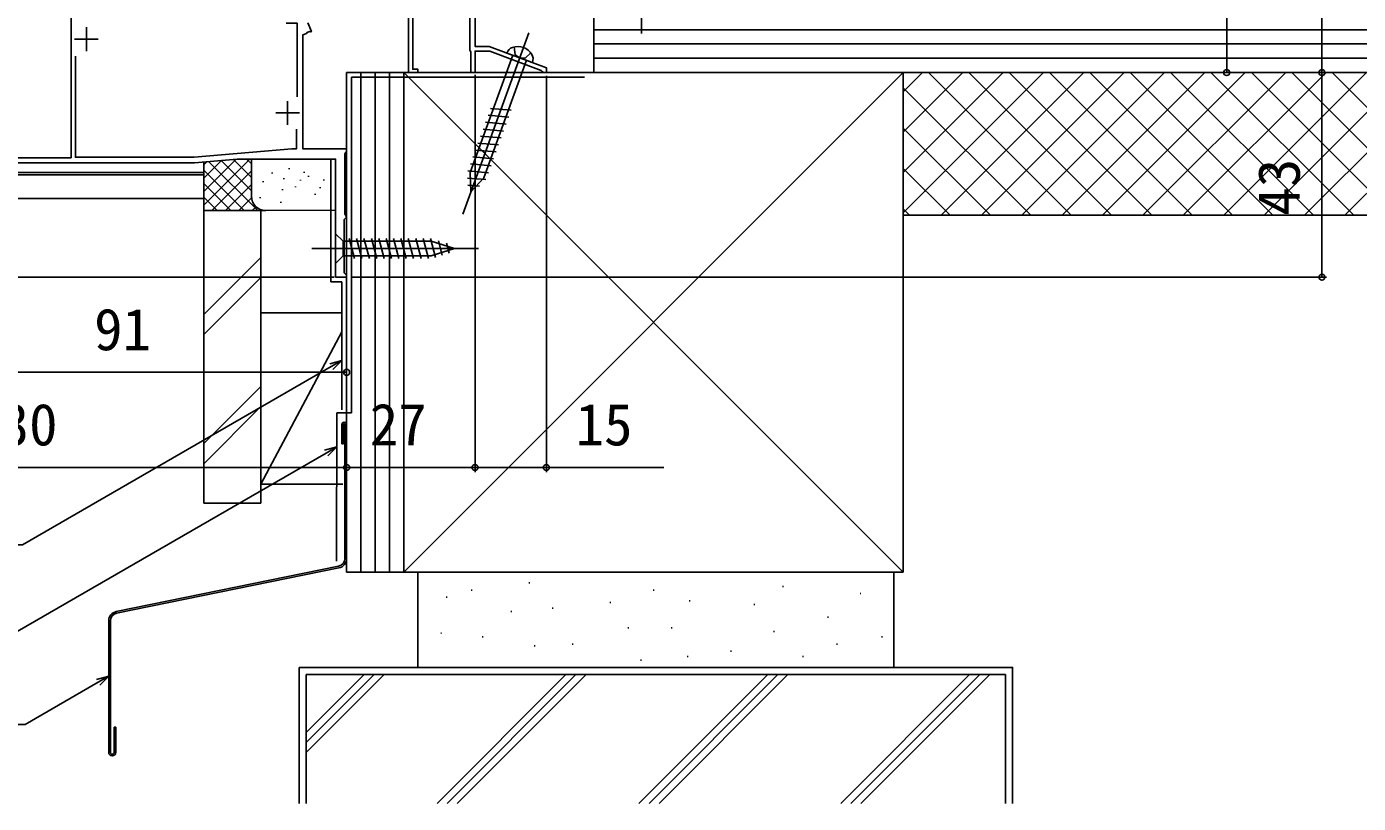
# Model space of a CAD drawing. Units: millimetres, scale not verified. Extents: x -525 to 525, y -783 to 779.
# Drawn here: x -111.2 to 168.7, y -188.4 to -25.2 of the extents above; entities that cross this region are included whole.
import ezdxf
from ezdxf.enums import TextEntityAlignment as Align

# ---------------------------------------------------------------- set-up
doc = ezdxf.new("R2010")
doc.units = ezdxf.units.MM
doc.header["$LTSCALE"] = 4
for name, color, linetype in [('0-3_YKK_11', 7, 'Continuous'), ('0-5_YKK_12', 2, 'Continuous'), ('0-6_YKK_13', 4, 'Continuous'), ('0-8_YKK_D', 6, 'Continuous'), ('0-A_YSS_K', 3, 'Continuous'), ('0-B_YSS_KE', 3, 'Continuous')]:
    doc.layers.add(name, color=color, linetype=linetype)
doc.styles.add('ＭＳ ゴシック', font='')
doc.styles.get('ＭＳ ゴシック').set_extended_font_data('MS Gothic')

msp = doc.modelspace()

# ---------------------------------------------------------------- linework, layer by layer
at = {"layer": '0-3_YKK_11'}
for p, q in [((-101.199, -27.796), (-96.199, -27.796)), ((-98.699, -25.296), (-98.699, -30.296)), ((-56.399, -40.796), (-56.399, -45.796)), ((-58.899, -43.296), (-53.899, -43.296))]:
    msp.add_line(p, q, dxfattribs=at)
for points in [[(-16.999, 1.404), (-16.999, -29.296), (-13.999, -29.296), (-1.999, -33.796), (-1.999, -34.796), (-2.613, -34.796), (-2.906, -34.562), (-3.093, -34.347), (-13.895, -30.296), (-16.999, -30.296), (-16.999, -34.796), (-17.899, -34.796), (-17.899, -30.443), (-17.999, -30.27), (-18.099, -30.096), (-18.099, -14.248)], [(-30.099, -20.618), (-30.099, -34.096), (-28.999, -34.096), (-28.999, -34.796), (-30.999, -34.796), (-30.999, -15.196), (-41.699, -15.196), (-41.699, -22.796)], [(-133.999, -43.777), (-133.999, -52.696), (-101.899, -52.696), (-101.899, -20.843)], [(-66.724, -52.996), (-46.299, -52.996), (-46.299, -77.796), (-43.999, -77.796), (-43.999, -77.396), (-44.299, -77.096), (-44.499, -76.896), (-44.499, -65.696), (-44.299, -65.496), (-43.999, -65.196), (-43.999, -65.086), (-44.239, -64.792), (-44.399, -64.596), (-44.399, -51.896), (-44.239, -51.7), (-43.999, -51.406), (-43.999, -50.796), (-53.199, -50.796), (-53.199, -26.901), (-52.43, -26.591), (-52.305, -26.411), (-51.795, -26.205), (-51.581, -26.248), (-51.403, -26.176), (-52.152, -24.321)], [(-54.399, -39.914), (-54.399, -24.396), (-56.699, -24.396)], [(-100.999, -31.353), (-100.999, -52.596), (-76.051, -52.596), (-55.477, -50.796), (-54.499, -50.796), (-54.499, -46.721)], [(-132.499, -53.796), (-75.999, -53.796), (-66.985, -53.008)]]:
    msp.add_lwpolyline(points, dxfattribs=at)
msp.add_arc((-66.724, -55.996), 3, 90.00003, 95, dxfattribs=at)
at = {"layer": '0-5_YKK_12'}
for p, q in [((-16.999, -34.796), (-43.999, -34.796)), ((-43.999, -77.796), (-43.999, -34.796)), ((-149.428, -55.797), (-73.999, -55.797)), ((-46.299, -77.796), (-46.299, -55.796)), ((-43.999, -77.796), (-46.299, -77.796))]:
    msp.add_line(p, q, dxfattribs=at)
at = {"layer": '0-6_YKK_13'}
for p, q in [((-5.721, -26.482), (-19.587, -64.579)), ((-4.939, -32.664), (-10.295, -30.715)), ((-8.756, -29.41), (-8.569, -31.047)), ((-5.279, -30.675), (-6.474, -31.81)), ((-9.073, -31.159), (-18.054, -55.834)), ((-15.141, -56.894), (-6.16, -32.22)), ((-7.617, -31.69), (-8.569, -31.047)), ((-7.617, -31.69), (-6.474, -31.81)), ((-14.255, -43.789), (-9.924, -44.168)), ((-13.724, -42.33), (-9.392, -42.709)), ((-15.317, -46.707), (-10.986, -47.086)), ((-14.786, -45.248), (-10.455, -45.627)), ((-16.38, -49.626), (-12.048, -50.005)), ((-15.849, -48.167), (-11.517, -48.546)), ((-17.442, -52.544), (-13.11, -52.923)), ((-16.911, -51.085), (-12.579, -51.464)), ((-164.099, -55.796), (-73.999, -55.796)), ((-44.399, -55.796), (-43.999, -55.796)), ((-18.504, -55.463), (-14.173, -55.842)), ((-17.877, -59.88), (-18.054, -55.834)), ((-17.973, -54.004), (-13.641, -54.383)), ((-73.999, -56.296), (-137.499, -56.296)), ((-43.999, -56.296), (-44.399, -56.296)), ((-18.555, -56.964), (-14.763, -57.296)), ((-18.489, -58.476), (-16.04, -58.69)), ((-17.877, -59.88), (-15.141, -56.894)), ((-73.999, -61.296), (-172.499, -61.296)), ((-46.299, -68.696), (-46.299, -74.896)), ((-46.299, -68.696), (-44.749, -70.246)), ((-42.322, -73.896), (-43.448, -69.696)), ((-40.769, -73.896), (-41.895, -69.696)), ((-39.216, -73.896), (-40.342, -69.696)), ((-37.663, -73.896), (-38.789, -69.696)), ((-36.111, -73.896), (-37.236, -69.696)), ((-34.558, -73.896), (-35.683, -69.696)), ((-33.005, -73.896), (-34.13, -69.696)), ((-31.452, -73.896), (-32.577, -69.696)), ((-29.899, -73.896), (-31.024, -69.696)), ((-28.346, -73.896), (-29.471, -69.696)), ((-26.793, -73.896), (-27.918, -69.696)), ((-25.31, -73.638), (-26.366, -69.696)), ((-51.299, -71.796), (-16.299, -71.796)), ((-26.215, -70.246), (-44.749, -70.246)), ((-44.749, -70.246), (-44.749, -73.346)), ((-21.299, -71.796), (-26.215, -70.246)), ((-21.299, -71.796), (-26.215, -73.346)), ((-23.878, -73.186), (-24.691, -70.15)), ((-22.446, -72.735), (-22.995, -70.685)), ((-46.299, -74.896), (-44.749, -73.346)), ((-44.749, -73.346), (-26.215, -73.346))]:
    msp.add_line(p, q, dxfattribs=at)
for centre, radius, start, end in [((-8.49, -31.308), 1.9, 109.34333, 161.81089), ((-7.993, -32.723), 3.4, 30.65667, 109.34333), ((-6.702, -31.958), 1.9, 338.18911, 30.65667)]:
    msp.add_arc(centre, radius, start, end, dxfattribs=at)
at = {"layer": '0-8_YKK_D'}
for p, q in [((141.001, 4.204), (141.001, -34.796)), ((161.001, 5.204), (161.001, -34.796)), ((18.001, 1.704), (18.001, -26.624)), ((-16.999, -35.296), (-16.999, -118.796)), ((-16.999, -35.296), (-16.999, -118.796)), ((-1.999, -35.496), (-1.999, -118.796)), ((161.001, -34.796), (161.001, -77.796)), ((-46.625, -77.796), (-279.998, -77.796)), ((-42.999, -77.796), (162.001, -77.796)), ((-43.999, -78.796), (-43.999, -118.796)), ((-43.999, -78.796), (-43.999, -98.796)), ((-43.999, -78.796), (-43.999, -118.796)), ((-134.999, -97.796), (-43.999, -97.796)), ((-173.999, -117.796), (-43.999, -117.796)), ((-43.999, -117.796), (-16.999, -117.796))]:
    msp.add_line(p, q, dxfattribs=at)
for points in [[(-44.999, -95.302), (-47.207, -96.577), (-112.131, -134.061), (-201.513, -134.061)], [(-47.549, -95.986), (-44.999, -95.302), (-46.865, -97.169)], [(-46.078, -113.486), (-48.286, -114.761), (-113.209, -152.245), (-200.79, -152.245)], [(-48.628, -114.169), (-46.078, -113.486), (-47.944, -115.353)], [(-16.999, -117.796), (-1.999, -117.796), (22.695, -117.796)], [(-93.999, -161.659), (-96.207, -162.934), (-111.56, -171.798), (-193.173, -171.798)], [(-96.549, -162.343), (-93.999, -161.659), (-95.865, -163.526)]]:
    msp.add_lwpolyline(points, dxfattribs=at)
for centre in [(141.001, -34.796), (161.001, -34.796), (161.001, -34.796), (161.001, -77.796), (-43.999, -97.796), (-43.999, -117.796), (-43.999, -117.796), (-16.999, -117.796), (-16.999, -117.796), (-1.999, -117.796)]:
    msp.add_circle(centre, 0.637, dxfattribs=at)
at = {"layer": '0-A_YSS_K'}
for p, q in [((182.501, -25.796), (8.001, -25.796)), ((182.501, -28.796), (8.001, -28.796)), ((182.501, -31.796), (8.001, -31.796)), ((-43.999, -34.796), (-31.999, -34.796)), ((-43.999, -139.796), (-43.999, -34.796)), ((-40.999, -139.796), (-40.999, -34.796)), ((-37.999, -139.796), (-37.999, -34.796)), ((-34.999, -139.796), (-34.999, -34.796)), ((-31.999, -139.796), (73.001, -34.796)), ((-31.999, -34.796), (73.001, -139.796)), ((-31.999, -139.796), (-31.999, -34.796)), ((73.001, -34.796), (182.501, -34.796)), ((73.001, -38.822), (77.027, -34.796)), ((73.001, -47.308), (85.513, -34.796)), ((73.001, -55.793), (93.998, -34.796)), ((73.001, -64.278), (102.483, -34.796)), ((108.299, -64.796), (78.299, -34.796)), ((80.969, -64.796), (110.969, -34.796)), ((116.785, -64.796), (86.785, -34.796)), ((89.454, -64.796), (119.454, -34.796)), ((125.27, -64.796), (95.27, -34.796)), ((97.939, -64.796), (127.939, -34.796)), ((133.755, -64.796), (103.755, -34.796)), ((106.424, -64.796), (136.424, -34.796)), ((142.241, -64.796), (112.241, -34.796)), ((114.91, -64.796), (144.91, -34.796)), ((150.726, -64.796), (120.726, -34.796)), ((123.395, -64.796), (153.395, -34.796)), ((159.211, -64.796), (129.211, -34.796)), ((131.88, -64.796), (161.88, -34.796)), ((167.696, -64.796), (137.696, -34.796)), ((140.366, -64.796), (170.366, -34.796)), ((176.182, -64.796), (146.182, -34.796)), ((148.851, -64.796), (178.851, -34.796)), ((182.501, -62.631), (154.667, -34.796)), ((182.501, -54.145), (163.152, -34.796)), ((99.814, -64.796), (73.001, -37.983)), ((157.336, -64.796), (182.501, -39.631)), ((91.329, -64.796), (73.001, -46.469)), ((165.821, -64.796), (182.501, -48.116)), ((-73.999, -62.654), (-64.341, -52.996)), ((-73.999, -59.826), (-67.199, -53.027)), ((-67.75, -53.075), (-63.999, -56.826)), ((-65, -52.996), (-63.999, -53.997)), ((-63.999, -60.796), (-63.999, -52.996)), ((-73.999, -56.997), (-70.299, -53.298)), ((-73.999, -54.169), (-73.399, -53.569)), ((-73.999, -63.796), (-73.999, -53.621)), ((-73.999, -55.311), (-65.513, -63.796)), ((-72.951, -53.53), (-62.685, -63.796)), ((-72.312, -63.796), (-63.999, -55.483)), ((-70.351, -53.302), (-63.999, -59.654)), ((-59.673, -55.797), (-59.673, -55.997)), ((-56.067, -54.888), (-56.067, -55.088)), ((-52.889, -55.684), (-52.889, -55.884)), ((-43.999, -60.796), (-43.999, -53.796)), ((82.844, -64.796), (73.001, -54.954)), ((-73.999, -58.14), (-68.342, -63.796)), ((-69.484, -63.796), (-63.999, -58.311)), ((-61.503, -57.653), (-61.503, -57.853)), ((-57.164, -56.986), (-57.164, -57.186)), ((-54.704, -58.719), (-54.704, -58.919)), ((-53.657, -57.319), (-53.657, -57.519)), ((-51.984, -56.488), (-51.984, -56.688)), ((-48.806, -57.284), (-48.806, -57.484)), ((-73.999, -60.968), (-71.17, -63.796)), ((-66.655, -63.796), (-63.981, -61.122)), ((-62.171, -60.991), (-62.171, -61.191)), ((-57.497, -59.322), (-57.497, -59.522)), ((-50.621, -60.319), (-50.621, -60.519)), ((-49.573, -58.919), (-49.573, -59.119)), ((-60.999, -63.796), (-73.999, -63.796)), ((-63.827, -63.796), (-63.032, -63.002)), ((-46.299, -63.722), (-60.999, -63.796)), ((-57.831, -61.993), (-57.831, -62.193)), ((74.358, -64.796), (73.001, -63.439)), ((73.001, -64.796), (182.501, -64.796)), ((-61.999, -73.639), (-73.999, -85.639)), ((-73.999, -89.881), (-61.999, -77.881)), ((-44.999, -89.291), (-61.999, -121.296)), ((-61.999, -100.767), (-73.999, -112.767)), ((-61.999, -105.009), (-73.999, -117.009)), ((-31.999, -139.796), (-43.999, -139.796)), ((-5.681, -142.037), (-5.481, -142.037)), ((-23.083, -145.063), (-22.883, -145.063)), ((-17.786, -143.55), (-17.586, -143.55)), ((20.421, -143.55), (20.621, -143.55)), ((47.658, -142.793), (47.858, -142.793)), ((63.925, -144.307), (64.125, -144.307)), ((-9.464, -148.089), (-9.264, -148.089)), ((-0.763, -147.333), (-0.563, -147.333)), ((11.342, -146.198), (11.542, -146.198)), ((27.987, -145.82), (28.187, -145.82)), ((41.605, -146.576), (41.805, -146.576)), ((57.115, -149.224), (57.315, -149.224)), ((-24.217, -152.629), (-24.017, -152.629)), ((-15.517, -153.386), (-15.317, -153.386)), ((15.125, -151.494), (15.325, -151.494)), ((24.204, -151.494), (24.404, -151.494)), ((45.767, -152.251), (45.967, -152.251)), ((68.464, -153.386), (68.664, -153.386)), ((-4.546, -155.277), (-4.346, -155.277)), ((3.398, -154.899), (3.598, -154.899)), ((36.688, -156.412), (36.888, -156.412)), ((59.007, -154.899), (59.207, -154.899)), ((17.773, -158.303), (17.973, -158.303)), ((27.609, -157.547), (27.809, -157.547)), ((51.819, -157.547), (52.019, -157.547)), ((-52.497, -188.378), (-52.497, -161.296)), ((-52.497, -161.296), (94.503, -161.296)), ((-52.497, -177.712), (-36.081, -161.296)), ((-52.497, -175.591), (-38.203, -161.296)), ((-52.497, -173.469), (-40.324, -161.296)), ((-24.979, -188.378), (2.102, -161.296)), ((-22.858, -188.378), (4.224, -161.296)), ((-20.736, -188.378), (6.345, -161.296)), ((44.529, -161.296), (17.447, -188.378)), ((19.569, -188.378), (46.65, -161.296)), ((48.771, -161.296), (21.69, -188.378)), ((59.874, -188.378), (86.955, -161.296)), ((61.995, -188.378), (89.077, -161.296)), ((64.116, -188.378), (91.198, -161.296)), ((94.503, -161.296), (94.503, -188.378))]:
    msp.add_line(p, q, dxfattribs=at)
msp.add_lwpolyline([(-44.999, -85.296), (-61.999, -85.296), (-61.999, -121.296), (-44.799, -121.296)], dxfattribs=at)
msp.add_arc((-60.999, -60.796), 3, 180, 270, dxfattribs=at)
at = {"layer": '0-B_YSS_KE'}
for p, q in [((8.001, -34.796), (8.001, -10.796)), ((-42.999, -35.796), (6.001, -35.796)), ((-42.966, -106.296), (-42.999, -35.796)), ((73.001, -34.796), (-31.999, -34.796)), ((-31.999, -34.796), (-31.999, -139.796)), ((8.001, -34.796), (182.501, -34.796)), ((73.001, -139.796), (73.001, -34.796)), ((-47.299, -52.996), (-47.299, -78.796)), ((-73.999, -125.296), (-73.999, -63.796)), ((-46.097, -137.512), (-46.066, -106.296)), ((-46.066, -106.296), (-42.966, -106.296)), ((-44.999, -112.796), (-44.999, -108.796)), ((-44.349, -136.948), (-44.349, -108.796)), ((-43.999, -136.948), (-43.999, -108.796)), ((-73.999, -125.296), (-61.999, -125.296)), ((-92.397, -148.072), (-45.67, -138.565)), ((-92.328, -148.415), (-45.6, -138.908)), ((-31.999, -139.796), (73.001, -139.796)), ((-28.999, -139.796), (-28.999, -159.796)), ((-28.999, -139.796), (71.001, -139.796)), ((71.001, -159.796), (71.001, -139.796)), ((-93.999, -150.032), (-93.999, -177.647)), ((-93.649, -150.032), (-93.649, -177.647)), ((-53.997, -159.796), (-53.997, -188.378)), ((71.001, -159.796), (-28.999, -159.796)), ((-92.849, -172.397), (-92.849, -177.647)), ((-92.849, -172.397), (-92.499, -172.397)), ((-92.499, -172.397), (-92.499, -177.647))]:
    msp.add_line(p, q, dxfattribs=at)
for points in [[(-61.999, -125.296), (-61.999, -63.796), (-73.999, -63.796)], [(-47.299, -78.796), (-44.999, -78.796), (-44.999, -105.685)], [(-44.999, -112.796), (-44.649, -112.796), (-44.649, -108.796)], [(96.003, -188.378), (96.003, -159.796), (-53.997, -159.796)]]:
    msp.add_lwpolyline(points, dxfattribs=at)
for centre, radius, start, end in [((-44.499, -108.796), 0.5, 0, 180), ((-44.499, -108.796), 0.15, 0, 180), ((-45.999, -136.948), 1.65, 281.5, 0), ((-45.999, -136.948), 2, 281.5, 0), ((-91.999, -150.032), 2, 101.5, 180), ((-91.999, -150.032), 1.65, 101.5, 180), ((-93.249, -177.647), 0.75, 180, 0), ((-93.249, -177.647), 0.4, 180, 0)]:
    msp.add_arc(centre, radius, start, end, dxfattribs=at)

# ---------------------------------------------------------------- texts
at = {"layer": '0-8_YKK_D', "style": 'ＭＳ ゴシック'}
msp.add_text('43', height=8.798, rotation=90, dxfattribs=at).set_placement((159.001, -64.887), align=Align.BOTTOM_LEFT)
for s, p in [('91', (-97.067, -95.796)), ('130', (-122.703, -115.796)), ('27', (-39.124, -115.796)), ('15', (4.127, -115.796))]:
    msp.add_text(s, height=8.798, dxfattribs=at).set_placement(p, align=Align.BOTTOM_LEFT)

doc.saveas('drawing.dxf')
